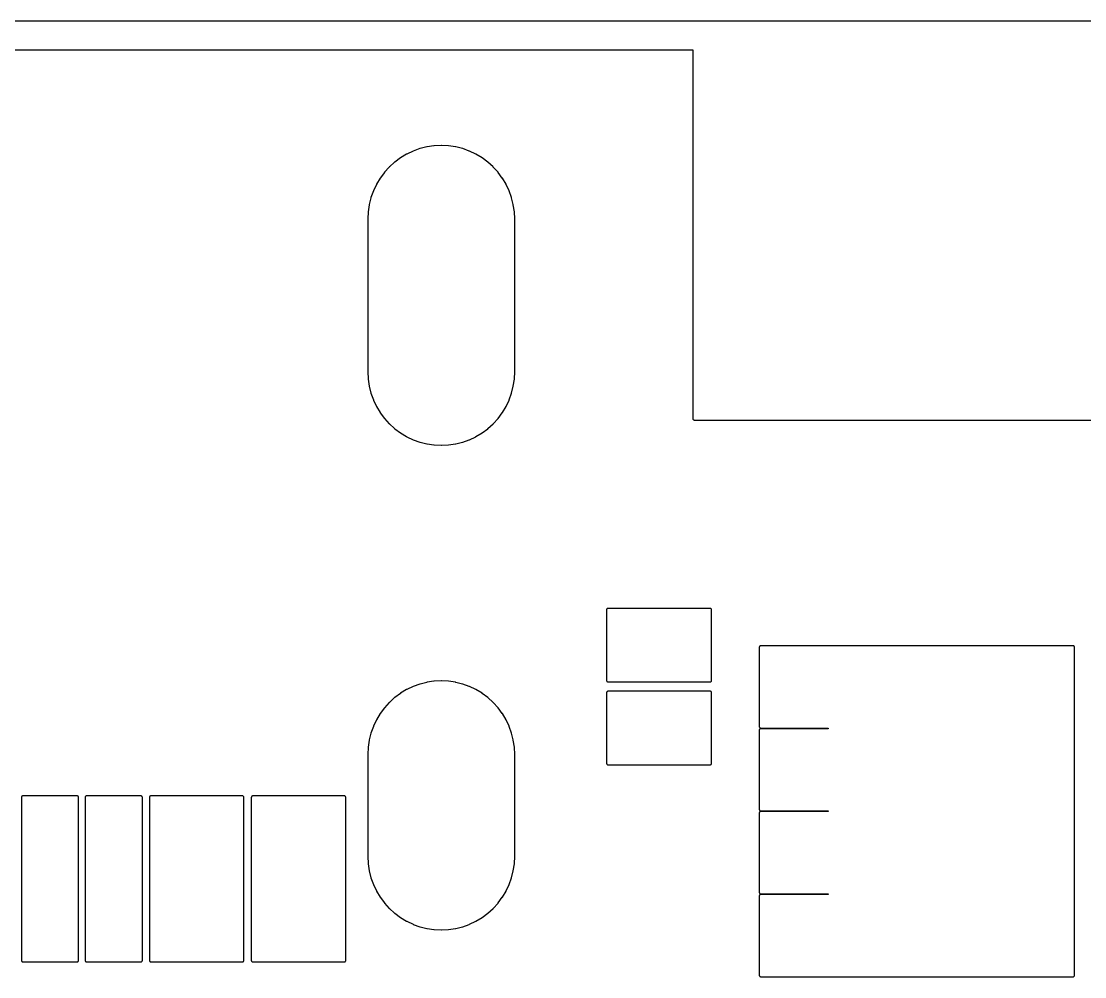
# Model space of a CAD drawing. Header units: inches. Extents: x -0.5 to 10, y -2.4 to 3.9.
# Drawn here: x 2.4419 to 2.7705, y 3.5677 to 3.8628 of the extents above; entities that cross this region are included whole.
import ezdxf

# ---------------------------------------------------------------- set-up
doc = ezdxf.new("R2010")
doc.units = ezdxf.units.IN

msp = doc.modelspace()

# ---------------------------------------------------------------- linework, layer by layer
for points in [[(4.8032, 3.86275), (0, 3.86275)], [(2.924346, 3.7395), (2.65, 3.7395), (2.649975, 3.739501), (2.649926, 3.739506), (2.649878, 3.739515), (2.649831, 3.739529), (2.649786, 3.739548), (2.649743, 3.739571), (2.649702, 3.739599), (2.649664, 3.73963), (2.64963, 3.739664), (2.649599, 3.739702), (2.649571, 3.739743), (2.649548, 3.739786), (2.649529, 3.739831), (2.649515, 3.739878), (2.649506, 3.739926), (2.649501, 3.739975), (2.6495, 3.74), (2.6495, 3.85385), (1.6205, 3.85385)]]:
    msp.add_lwpolyline(points)
for points in [[(2.571725, 3.731801), (2.573901, 3.731908), (2.573927, 3.73191), (2.573949, 3.731912), (2.576104, 3.732232), (2.576128, 3.732236), (2.576152, 3.732242), (2.578266, 3.732771), (2.578287, 3.732777), (2.578313, 3.732785), (2.580364, 3.733519), (2.58039, 3.733529), (2.580409, 3.733538), (2.582379, 3.734469), (2.582399, 3.734479), (2.582422, 3.734492), (2.584291, 3.735613), (2.584309, 3.735624), (2.584332, 3.73564), (2.586081, 3.736938), (2.586105, 3.736956), (2.586119, 3.736969), (2.587734, 3.738432), (2.587751, 3.738449), (2.587768, 3.738466), (2.589231, 3.740081), (2.589244, 3.740095), (2.589262, 3.740119), (2.59056, 3.741868), (2.590576, 3.741891), (2.590587, 3.741909), (2.591708, 3.743778), (2.591721, 3.743801), (2.591731, 3.743821), (2.592662, 3.745791), (2.592671, 3.74581), (2.592681, 3.745836), (2.593415, 3.747887), (2.593423, 3.747913), (2.593429, 3.747934), (2.593958, 3.750048), (2.593964, 3.750072), (2.593968, 3.750096), (2.594288, 3.752251), (2.59429, 3.752273), (2.594292, 3.752299), (2.594399, 3.754475), (2.5944, 3.75449), (2.5944, 3.7545), (2.5944, 3.8017), (2.5944, 3.80171), (2.594399, 3.801725), (2.594292, 3.803901), (2.59429, 3.803927), (2.594288, 3.803949), (2.593968, 3.806104), (2.593964, 3.806128), (2.593958, 3.806152), (2.593429, 3.808266), (2.593423, 3.808287), (2.593415, 3.808313), (2.592681, 3.810364), (2.592671, 3.81039), (2.592662, 3.810409), (2.591731, 3.812379), (2.591721, 3.812399), (2.591708, 3.812422), (2.590587, 3.814291), (2.590576, 3.814309), (2.59056, 3.814332), (2.589262, 3.816081), (2.589244, 3.816105), (2.589231, 3.816119), (2.587768, 3.817734), (2.587751, 3.817751), (2.587734, 3.817768), (2.586119, 3.819231), (2.586105, 3.819244), (2.586081, 3.819262), (2.584332, 3.82056), (2.584309, 3.820576), (2.584291, 3.820587), (2.582422, 3.821708), (2.582399, 3.821721), (2.582379, 3.821731), (2.580409, 3.822662), (2.58039, 3.822671), (2.580364, 3.822681), (2.578313, 3.823415), (2.578287, 3.823423), (2.578266, 3.823429), (2.576152, 3.823958), (2.576128, 3.823964), (2.576104, 3.823968), (2.573949, 3.824288), (2.573927, 3.82429), (2.573901, 3.824292), (2.571725, 3.824399), (2.5717, 3.8244), (2.571675, 3.824399), (2.569499, 3.824292), (2.569473, 3.82429), (2.569451, 3.824288), (2.567296, 3.823968), (2.567272, 3.823964), (2.567248, 3.823958), (2.565134, 3.823429), (2.565113, 3.823423), (2.565087, 3.823415), (2.563036, 3.822681), (2.56301, 3.822671), (2.562991, 3.822662), (2.561021, 3.821731), (2.561001, 3.821721), (2.560978, 3.821708), (2.559109, 3.820587), (2.559091, 3.820576), (2.559068, 3.82056), (2.557319, 3.819262), (2.557295, 3.819244), (2.557281, 3.819231), (2.555666, 3.817768), (2.555649, 3.817751), (2.555632, 3.817734), (2.554169, 3.816119), (2.554156, 3.816105), (2.554138, 3.816081), (2.55284, 3.814332), (2.552824, 3.814309), (2.552813, 3.814291), (2.551692, 3.812422), (2.551679, 3.812399), (2.551669, 3.812379), (2.550738, 3.810409), (2.550729, 3.81039), (2.550719, 3.810364), (2.549985, 3.808313), (2.549977, 3.808287), (2.549971, 3.808266), (2.549442, 3.806152), (2.549436, 3.806128), (2.549432, 3.806104), (2.549112, 3.803949), (2.54911, 3.803927), (2.549108, 3.803901), (2.549001, 3.801725), (2.549, 3.80171), (2.549, 3.8017), (2.549, 3.7545), (2.549, 3.75449), (2.549001, 3.754475), (2.549108, 3.752299), (2.54911, 3.752273), (2.549112, 3.752251), (2.549432, 3.750096), (2.549436, 3.750072), (2.549442, 3.750048), (2.549971, 3.747934), (2.549977, 3.747913), (2.549985, 3.747887), (2.550719, 3.745836), (2.550729, 3.74581), (2.550738, 3.745791), (2.551669, 3.743821), (2.551679, 3.743801), (2.551692, 3.743778), (2.552813, 3.741909), (2.552824, 3.741891), (2.55284, 3.741868), (2.554138, 3.740119), (2.554156, 3.740095), (2.554169, 3.740081), (2.555632, 3.738466), (2.555649, 3.738449), (2.555666, 3.738432), (2.557281, 3.736969), (2.557295, 3.736956), (2.557319, 3.736938), (2.559068, 3.73564), (2.559091, 3.735624), (2.559109, 3.735613), (2.560978, 3.734492), (2.561001, 3.734479), (2.561021, 3.734469), (2.562991, 3.733538), (2.56301, 3.733529), (2.563036, 3.733519), (2.565087, 3.732785), (2.565113, 3.732777), (2.565134, 3.732771), (2.567248, 3.732242), (2.567272, 3.732236), (2.567296, 3.732232), (2.569451, 3.731912), (2.569473, 3.73191), (2.569499, 3.731908), (2.571675, 3.731801), (2.5717, 3.7318)], [(2.622751, 3.680975), (2.622751, 3.680975), (2.62275, 3.68095), (2.62275, 3.65925), (2.622751, 3.659225), (2.622756, 3.659176), (2.622765, 3.659128), (2.622779, 3.659081), (2.622798, 3.659036), (2.622821, 3.658993), (2.622849, 3.658952), (2.62288, 3.658914), (2.622914, 3.65888), (2.622952, 3.658849), (2.622993, 3.658821), (2.623036, 3.658798), (2.623081, 3.658779), (2.623128, 3.658765), (2.623176, 3.658756), (2.623225, 3.658751), (2.62325, 3.65875), (2.65475, 3.65875), (2.654775, 3.658751), (2.654824, 3.658756), (2.654872, 3.658765), (2.654919, 3.658779), (2.654964, 3.658798), (2.655007, 3.658821), (2.655048, 3.658849), (2.655086, 3.65888), (2.65512, 3.658914), (2.655151, 3.658952), (2.655179, 3.658993), (2.655202, 3.659036), (2.655221, 3.659081), (2.655235, 3.659128), (2.655244, 3.659176), (2.655249, 3.659225), (2.65525, 3.65925), (2.65525, 3.68095), (2.655249, 3.680975), (2.655244, 3.681024), (2.655235, 3.681072), (2.655221, 3.681119), (2.655202, 3.681164), (2.655179, 3.681207), (2.655151, 3.681248), (2.65512, 3.681286), (2.655086, 3.68132), (2.655048, 3.681351), (2.655007, 3.681379), (2.654964, 3.681402), (2.654919, 3.681421), (2.654872, 3.681435), (2.654824, 3.681444), (2.654775, 3.681449), (2.65475, 3.68145), (2.62325, 3.68145), (2.623225, 3.681449), (2.623176, 3.681444), (2.623128, 3.681435), (2.623081, 3.681421), (2.623036, 3.681402), (2.622993, 3.681379), (2.622952, 3.681351), (2.622914, 3.68132), (2.62288, 3.681286), (2.622849, 3.681248), (2.622821, 3.681207), (2.622798, 3.681164), (2.622779, 3.681119), (2.622765, 3.681072), (2.622756, 3.681024)], [(2.670425, 3.567701), (2.670425, 3.567701), (2.67045, 3.5677), (2.7669, 3.5677), (2.766925, 3.567701), (2.766974, 3.567706), (2.767022, 3.567715), (2.767069, 3.567729), (2.767114, 3.567748), (2.767157, 3.567771), (2.767198, 3.567799), (2.767236, 3.56783), (2.76727, 3.567864), (2.767301, 3.567902), (2.767329, 3.567943), (2.767352, 3.567986), (2.767371, 3.568031), (2.767385, 3.568078), (2.767394, 3.568126), (2.767399, 3.568175), (2.7674, 3.5682), (2.7674, 3.6694), (2.767399, 3.669425), (2.767394, 3.669474), (2.767385, 3.669522), (2.767371, 3.669569), (2.767352, 3.669614), (2.767329, 3.669657), (2.767301, 3.669698), (2.76727, 3.669736), (2.767236, 3.66977), (2.767198, 3.669801), (2.767157, 3.669829), (2.767114, 3.669852), (2.767069, 3.669871), (2.767022, 3.669885), (2.766974, 3.669894), (2.766925, 3.669899), (2.7669, 3.6699), (2.67045, 3.6699), (2.670425, 3.669899), (2.670376, 3.669894), (2.670328, 3.669885), (2.670281, 3.669871), (2.670236, 3.669852), (2.670193, 3.669829), (2.670152, 3.669801), (2.670114, 3.66977), (2.67008, 3.669736), (2.670049, 3.669698), (2.670021, 3.669657), (2.669998, 3.669614), (2.669979, 3.669569), (2.669965, 3.669522), (2.669956, 3.669474), (2.669951, 3.669425), (2.66995, 3.6694), (2.66995, 3.645), (2.669951, 3.644975), (2.669956, 3.644926), (2.669965, 3.644878), (2.669979, 3.644831), (2.669998, 3.644786), (2.670021, 3.644743), (2.670049, 3.644702), (2.67008, 3.644664), (2.670114, 3.64463), (2.670152, 3.644599), (2.670193, 3.644571), (2.670236, 3.644548), (2.670281, 3.644529), (2.670328, 3.644515), (2.670376, 3.644506), (2.670425, 3.644501), (2.67045, 3.6445), (2.6912, 3.6445), (2.6912, 3.6443), (2.67045, 3.6443), (2.670425, 3.644299), (2.670376, 3.644294), (2.670328, 3.644285), (2.670281, 3.644271), (2.670236, 3.644252), (2.670193, 3.644229), (2.670152, 3.644201), (2.670114, 3.64417), (2.67008, 3.644136), (2.670049, 3.644098), (2.670021, 3.644057), (2.669998, 3.644014), (2.669979, 3.643969), (2.669965, 3.643922), (2.669956, 3.643874), (2.669951, 3.643825), (2.66995, 3.6438), (2.66995, 3.6194), (2.669951, 3.619375), (2.669956, 3.619326), (2.669965, 3.619278), (2.669979, 3.619231), (2.669998, 3.619186), (2.670021, 3.619143), (2.670049, 3.619102), (2.67008, 3.619064), (2.670114, 3.61903), (2.670152, 3.618999), (2.670193, 3.618971), (2.670236, 3.618948), (2.670281, 3.618929), (2.670328, 3.618915), (2.670376, 3.618906), (2.670425, 3.618901), (2.67045, 3.6189), (2.6912, 3.6189), (2.6912, 3.6187), (2.67045, 3.6187), (2.670425, 3.618699), (2.670376, 3.618694), (2.670328, 3.618685), (2.670281, 3.618671), (2.670236, 3.618652), (2.670193, 3.618629), (2.670152, 3.618601), (2.670114, 3.61857), (2.67008, 3.618536), (2.670049, 3.618498), (2.670021, 3.618457), (2.669998, 3.618414), (2.669979, 3.618369), (2.669965, 3.618322), (2.669956, 3.618274), (2.669951, 3.618225), (2.66995, 3.6182), (2.66995, 3.5938), (2.669951, 3.593775), (2.669956, 3.593726), (2.669965, 3.593678), (2.669979, 3.593631), (2.669998, 3.593586), (2.670021, 3.593543), (2.670049, 3.593502), (2.67008, 3.593464), (2.670114, 3.59343), (2.670152, 3.593399), (2.670193, 3.593371), (2.670236, 3.593348), (2.670281, 3.593329), (2.670328, 3.593315), (2.670376, 3.593306), (2.670425, 3.593301), (2.67045, 3.5933), (2.6912, 3.5933), (2.6912, 3.5931), (2.67045, 3.5931), (2.670425, 3.593099), (2.670376, 3.593094), (2.670328, 3.593085), (2.670281, 3.593071), (2.670236, 3.593052), (2.670193, 3.593029), (2.670152, 3.593001), (2.670114, 3.59297), (2.67008, 3.592936), (2.670049, 3.592898), (2.670021, 3.592857), (2.669998, 3.592814), (2.669979, 3.592769), (2.669965, 3.592722), (2.669956, 3.592674), (2.669951, 3.592625), (2.66995, 3.5926), (2.66995, 3.5682), (2.669951, 3.568175), (2.669956, 3.568126), (2.669965, 3.568078), (2.669979, 3.568031), (2.669998, 3.567986), (2.670021, 3.567943), (2.670049, 3.567902), (2.67008, 3.567864), (2.670114, 3.56783), (2.670152, 3.567799), (2.670193, 3.567771), (2.670236, 3.567748), (2.670281, 3.567729), (2.670328, 3.567715), (2.670376, 3.567706)], [(2.571725, 3.582151), (2.573901, 3.582258), (2.573927, 3.58226), (2.573949, 3.582262), (2.576104, 3.582582), (2.576128, 3.582586), (2.576152, 3.582592), (2.578266, 3.583121), (2.578287, 3.583127), (2.578313, 3.583135), (2.580364, 3.583869), (2.58039, 3.583879), (2.580409, 3.583888), (2.582379, 3.584819), (2.582399, 3.584829), (2.582422, 3.584842), (2.584291, 3.585963), (2.584309, 3.585974), (2.584332, 3.58599), (2.586081, 3.587288), (2.586105, 3.587306), (2.586119, 3.587319), (2.587734, 3.588782), (2.587751, 3.588799), (2.587768, 3.588816), (2.589231, 3.590431), (2.589244, 3.590445), (2.589262, 3.590469), (2.59056, 3.592218), (2.590576, 3.592241), (2.590587, 3.592259), (2.591708, 3.594128), (2.591721, 3.594151), (2.591731, 3.594171), (2.592662, 3.596141), (2.592671, 3.59616), (2.592681, 3.596186), (2.593415, 3.598237), (2.593423, 3.598263), (2.593429, 3.598284), (2.593958, 3.600398), (2.593964, 3.600422), (2.593968, 3.600446), (2.594288, 3.602601), (2.59429, 3.602623), (2.594292, 3.602649), (2.594399, 3.604825), (2.5944, 3.60484), (2.5944, 3.60485), (2.5944, 3.63635), (2.5944, 3.63636), (2.594399, 3.636375), (2.594292, 3.638551), (2.59429, 3.638577), (2.594288, 3.638599), (2.593968, 3.640754), (2.593964, 3.640778), (2.593958, 3.640802), (2.593429, 3.642916), (2.593423, 3.642937), (2.593415, 3.642963), (2.592681, 3.645014), (2.592671, 3.64504), (2.592662, 3.645059), (2.591731, 3.647029), (2.591721, 3.647049), (2.591708, 3.647072), (2.590587, 3.648941), (2.590576, 3.648959), (2.59056, 3.648982), (2.589262, 3.650731), (2.589244, 3.650755), (2.589231, 3.650769), (2.587768, 3.652384), (2.587751, 3.652401), (2.587734, 3.652418), (2.586119, 3.653881), (2.586105, 3.653894), (2.586081, 3.653912), (2.584332, 3.65521), (2.584309, 3.655226), (2.584291, 3.655237), (2.582422, 3.656358), (2.582399, 3.656371), (2.582379, 3.656381), (2.580409, 3.657312), (2.58039, 3.657321), (2.580364, 3.657331), (2.578313, 3.658065), (2.578287, 3.658073), (2.578266, 3.658079), (2.576152, 3.658608), (2.576128, 3.658614), (2.576104, 3.658618), (2.573949, 3.658938), (2.573927, 3.65894), (2.573901, 3.658942), (2.571725, 3.659049), (2.5717, 3.65905), (2.571675, 3.659049), (2.569499, 3.658942), (2.569473, 3.65894), (2.569451, 3.658938), (2.567296, 3.658618), (2.567272, 3.658614), (2.567248, 3.658608), (2.565134, 3.658079), (2.565113, 3.658073), (2.565087, 3.658065), (2.563036, 3.657331), (2.56301, 3.657321), (2.562991, 3.657312), (2.561021, 3.656381), (2.561001, 3.656371), (2.560978, 3.656358), (2.559109, 3.655237), (2.559091, 3.655226), (2.559068, 3.65521), (2.557319, 3.653912), (2.557295, 3.653894), (2.557281, 3.653881), (2.555666, 3.652418), (2.555649, 3.652401), (2.555632, 3.652384), (2.554169, 3.650769), (2.554156, 3.650755), (2.554138, 3.650731), (2.55284, 3.648982), (2.552824, 3.648959), (2.552813, 3.648941), (2.551692, 3.647072), (2.551679, 3.647049), (2.551669, 3.647029), (2.550738, 3.645059), (2.550729, 3.64504), (2.550719, 3.645014), (2.549985, 3.642963), (2.549977, 3.642937), (2.549971, 3.642916), (2.549442, 3.640802), (2.549436, 3.640778), (2.549432, 3.640754), (2.549112, 3.638599), (2.54911, 3.638577), (2.549108, 3.638551), (2.549001, 3.636375), (2.549, 3.63636), (2.549, 3.63635), (2.549, 3.60485), (2.549, 3.60484), (2.549001, 3.604825), (2.549108, 3.602649), (2.54911, 3.602623), (2.549112, 3.602601), (2.549432, 3.600446), (2.549436, 3.600422), (2.549442, 3.600398), (2.549971, 3.598284), (2.549977, 3.598263), (2.549985, 3.598237), (2.550719, 3.596186), (2.550729, 3.59616), (2.550738, 3.596141), (2.551669, 3.594171), (2.551679, 3.594151), (2.551692, 3.594128), (2.552813, 3.592259), (2.552824, 3.592241), (2.55284, 3.592218), (2.554138, 3.590469), (2.554156, 3.590445), (2.554169, 3.590431), (2.555632, 3.588816), (2.555649, 3.588799), (2.555666, 3.588782), (2.557281, 3.587319), (2.557295, 3.587306), (2.557319, 3.587288), (2.559068, 3.58599), (2.559091, 3.585974), (2.559109, 3.585963), (2.560978, 3.584842), (2.561001, 3.584829), (2.561021, 3.584819), (2.562991, 3.583888), (2.56301, 3.583879), (2.563036, 3.583869), (2.565087, 3.583135), (2.565113, 3.583127), (2.565134, 3.583121), (2.567248, 3.582592), (2.567272, 3.582586), (2.567296, 3.582582), (2.569451, 3.582262), (2.569473, 3.58226), (2.569499, 3.582258), (2.571675, 3.582151), (2.5717, 3.58215)], [(2.623225, 3.633151), (2.623225, 3.633151), (2.62325, 3.63315), (2.65475, 3.63315), (2.654775, 3.633151), (2.654824, 3.633156), (2.654872, 3.633165), (2.654919, 3.633179), (2.654964, 3.633198), (2.655007, 3.633221), (2.655048, 3.633249), (2.655086, 3.63328), (2.65512, 3.633314), (2.655151, 3.633352), (2.655179, 3.633393), (2.655202, 3.633436), (2.655221, 3.633481), (2.655235, 3.633528), (2.655244, 3.633576), (2.655249, 3.633625), (2.65525, 3.63365), (2.65525, 3.65535), (2.655249, 3.655375), (2.655244, 3.655424), (2.655235, 3.655472), (2.655221, 3.655519), (2.655202, 3.655564), (2.655179, 3.655607), (2.655151, 3.655648), (2.65512, 3.655686), (2.655086, 3.65572), (2.655048, 3.655751), (2.655007, 3.655779), (2.654964, 3.655802), (2.654919, 3.655821), (2.654872, 3.655835), (2.654824, 3.655844), (2.654775, 3.655849), (2.65475, 3.65585), (2.62325, 3.65585), (2.623225, 3.655849), (2.623176, 3.655844), (2.623128, 3.655835), (2.623081, 3.655821), (2.623036, 3.655802), (2.622993, 3.655779), (2.622952, 3.655751), (2.622914, 3.65572), (2.62288, 3.655686), (2.622849, 3.655648), (2.622821, 3.655607), (2.622798, 3.655564), (2.622779, 3.655519), (2.622765, 3.655472), (2.622756, 3.655424), (2.622751, 3.655375), (2.62275, 3.65535), (2.62275, 3.63365), (2.622751, 3.633625), (2.622756, 3.633576), (2.622765, 3.633528), (2.622779, 3.633481), (2.622798, 3.633436), (2.622821, 3.633393), (2.622849, 3.633352), (2.62288, 3.633314), (2.622914, 3.63328), (2.622952, 3.633249), (2.622993, 3.633221), (2.623036, 3.633198), (2.623081, 3.633179), (2.623128, 3.633165), (2.623176, 3.633156)], [(2.442425, 3.572251), (2.442425, 3.572251), (2.44245, 3.57225), (2.45915, 3.57225), (2.459175, 3.572251), (2.459224, 3.572256), (2.459272, 3.572265), (2.459319, 3.572279), (2.459364, 3.572298), (2.459407, 3.572321), (2.459448, 3.572349), (2.459486, 3.57238), (2.45952, 3.572414), (2.459551, 3.572452), (2.459579, 3.572493), (2.459602, 3.572536), (2.459621, 3.572581), (2.459635, 3.572628), (2.459644, 3.572676), (2.459649, 3.572725), (2.45965, 3.57275), (2.45965, 3.62305), (2.459649, 3.623075), (2.459644, 3.623124), (2.459635, 3.623172), (2.459621, 3.623219), (2.459602, 3.623264), (2.459579, 3.623307), (2.459551, 3.623348), (2.45952, 3.623386), (2.459486, 3.62342), (2.459448, 3.623451), (2.459407, 3.623479), (2.459364, 3.623502), (2.459319, 3.623521), (2.459272, 3.623535), (2.459224, 3.623544), (2.459175, 3.623549), (2.45915, 3.62355), (2.44245, 3.62355), (2.442425, 3.623549), (2.442376, 3.623544), (2.442328, 3.623535), (2.442281, 3.623521), (2.442236, 3.623502), (2.442193, 3.623479), (2.442152, 3.623451), (2.442114, 3.62342), (2.44208, 3.623386), (2.442049, 3.623348), (2.442021, 3.623307), (2.441998, 3.623264), (2.441979, 3.623219), (2.441965, 3.623172), (2.441956, 3.623124), (2.441951, 3.623075), (2.44195, 3.62305), (2.44195, 3.57275), (2.441951, 3.572725), (2.441956, 3.572676), (2.441965, 3.572628), (2.441979, 3.572581), (2.441998, 3.572536), (2.442021, 3.572493), (2.442049, 3.572452), (2.44208, 3.572414), (2.442114, 3.57238), (2.442152, 3.572349), (2.442193, 3.572321), (2.442236, 3.572298), (2.442281, 3.572279), (2.442328, 3.572265), (2.442376, 3.572256)], [(2.462125, 3.572251), (2.462125, 3.572251), (2.46215, 3.57225), (2.47885, 3.57225), (2.478875, 3.572251), (2.478924, 3.572256), (2.478972, 3.572265), (2.479019, 3.572279), (2.479064, 3.572298), (2.479107, 3.572321), (2.479148, 3.572349), (2.479186, 3.57238), (2.47922, 3.572414), (2.479251, 3.572452), (2.479279, 3.572493), (2.479302, 3.572536), (2.479321, 3.572581), (2.479335, 3.572628), (2.479344, 3.572676), (2.479349, 3.572725), (2.47935, 3.57275), (2.47935, 3.62305), (2.479349, 3.623075), (2.479344, 3.623124), (2.479335, 3.623172), (2.479321, 3.623219), (2.479302, 3.623264), (2.479279, 3.623307), (2.479251, 3.623348), (2.47922, 3.623386), (2.479186, 3.62342), (2.479148, 3.623451), (2.479107, 3.623479), (2.479064, 3.623502), (2.479019, 3.623521), (2.478972, 3.623535), (2.478924, 3.623544), (2.478875, 3.623549), (2.47885, 3.62355), (2.46215, 3.62355), (2.462125, 3.623549), (2.462076, 3.623544), (2.462028, 3.623535), (2.461981, 3.623521), (2.461936, 3.623502), (2.461893, 3.623479), (2.461852, 3.623451), (2.461814, 3.62342), (2.46178, 3.623386), (2.461749, 3.623348), (2.461721, 3.623307), (2.461698, 3.623264), (2.461679, 3.623219), (2.461665, 3.623172), (2.461656, 3.623124), (2.461651, 3.623075), (2.46165, 3.62305), (2.46165, 3.57275), (2.461651, 3.572725), (2.461656, 3.572676), (2.461665, 3.572628), (2.461679, 3.572581), (2.461698, 3.572536), (2.461721, 3.572493), (2.461749, 3.572452), (2.46178, 3.572414), (2.461814, 3.57238), (2.461852, 3.572349), (2.461893, 3.572321), (2.461936, 3.572298), (2.461981, 3.572279), (2.462028, 3.572265), (2.462076, 3.572256)], [(2.481975, 3.572251), (2.481975, 3.572251), (2.482, 3.57225), (2.5102, 3.57225), (2.510225, 3.572251), (2.510274, 3.572256), (2.510322, 3.572265), (2.510369, 3.572279), (2.510414, 3.572298), (2.510457, 3.572321), (2.510498, 3.572349), (2.510536, 3.57238), (2.51057, 3.572414), (2.510601, 3.572452), (2.510629, 3.572493), (2.510652, 3.572536), (2.510671, 3.572581), (2.510685, 3.572628), (2.510694, 3.572676), (2.510699, 3.572725), (2.5107, 3.57275), (2.5107, 3.62305), (2.510699, 3.623075), (2.510694, 3.623124), (2.510685, 3.623172), (2.510671, 3.623219), (2.510652, 3.623264), (2.510629, 3.623307), (2.510601, 3.623348), (2.51057, 3.623386), (2.510536, 3.62342), (2.510498, 3.623451), (2.510457, 3.623479), (2.510414, 3.623502), (2.510369, 3.623521), (2.510322, 3.623535), (2.510274, 3.623544), (2.510225, 3.623549), (2.5102, 3.62355), (2.482, 3.62355), (2.481975, 3.623549), (2.481926, 3.623544), (2.481878, 3.623535), (2.481831, 3.623521), (2.481786, 3.623502), (2.481743, 3.623479), (2.481702, 3.623451), (2.481664, 3.62342), (2.48163, 3.623386), (2.481599, 3.623348), (2.481571, 3.623307), (2.481548, 3.623264), (2.481529, 3.623219), (2.481515, 3.623172), (2.481506, 3.623124), (2.481501, 3.623075), (2.4815, 3.62305), (2.4815, 3.57275), (2.481501, 3.572725), (2.481506, 3.572676), (2.481515, 3.572628), (2.481529, 3.572581), (2.481548, 3.572536), (2.481571, 3.572493), (2.481599, 3.572452), (2.48163, 3.572414), (2.481664, 3.57238), (2.481702, 3.572349), (2.481743, 3.572321), (2.481786, 3.572298), (2.481831, 3.572279), (2.481878, 3.572265), (2.481926, 3.572256)], [(2.513475, 3.572251), (2.513475, 3.572251), (2.5135, 3.57225), (2.5417, 3.57225), (2.541725, 3.572251), (2.541774, 3.572256), (2.541822, 3.572265), (2.541869, 3.572279), (2.541914, 3.572298), (2.541957, 3.572321), (2.541998, 3.572349), (2.542036, 3.57238), (2.54207, 3.572414), (2.542101, 3.572452), (2.542129, 3.572493), (2.542152, 3.572536), (2.542171, 3.572581), (2.542185, 3.572628), (2.542194, 3.572676), (2.542199, 3.572725), (2.5422, 3.57275), (2.5422, 3.62305), (2.542199, 3.623075), (2.542194, 3.623124), (2.542185, 3.623172), (2.542171, 3.623219), (2.542152, 3.623264), (2.542129, 3.623307), (2.542101, 3.623348), (2.54207, 3.623386), (2.542036, 3.62342), (2.541998, 3.623451), (2.541957, 3.623479), (2.541914, 3.623502), (2.541869, 3.623521), (2.541822, 3.623535), (2.541774, 3.623544), (2.541725, 3.623549), (2.5417, 3.62355), (2.5135, 3.62355), (2.513475, 3.623549), (2.513426, 3.623544), (2.513378, 3.623535), (2.513331, 3.623521), (2.513286, 3.623502), (2.513243, 3.623479), (2.513202, 3.623451), (2.513164, 3.62342), (2.51313, 3.623386), (2.513099, 3.623348), (2.513071, 3.623307), (2.513048, 3.623264), (2.513029, 3.623219), (2.513015, 3.623172), (2.513006, 3.623124), (2.513001, 3.623075), (2.513, 3.62305), (2.513, 3.57275), (2.513001, 3.572725), (2.513006, 3.572676), (2.513015, 3.572628), (2.513029, 3.572581), (2.513048, 3.572536), (2.513071, 3.572493), (2.513099, 3.572452), (2.51313, 3.572414), (2.513164, 3.57238), (2.513202, 3.572349), (2.513243, 3.572321), (2.513286, 3.572298), (2.513331, 3.572279), (2.513378, 3.572265), (2.513426, 3.572256)]]:
    msp.add_lwpolyline(points, close=True)

doc.saveas('drawing.dxf')
